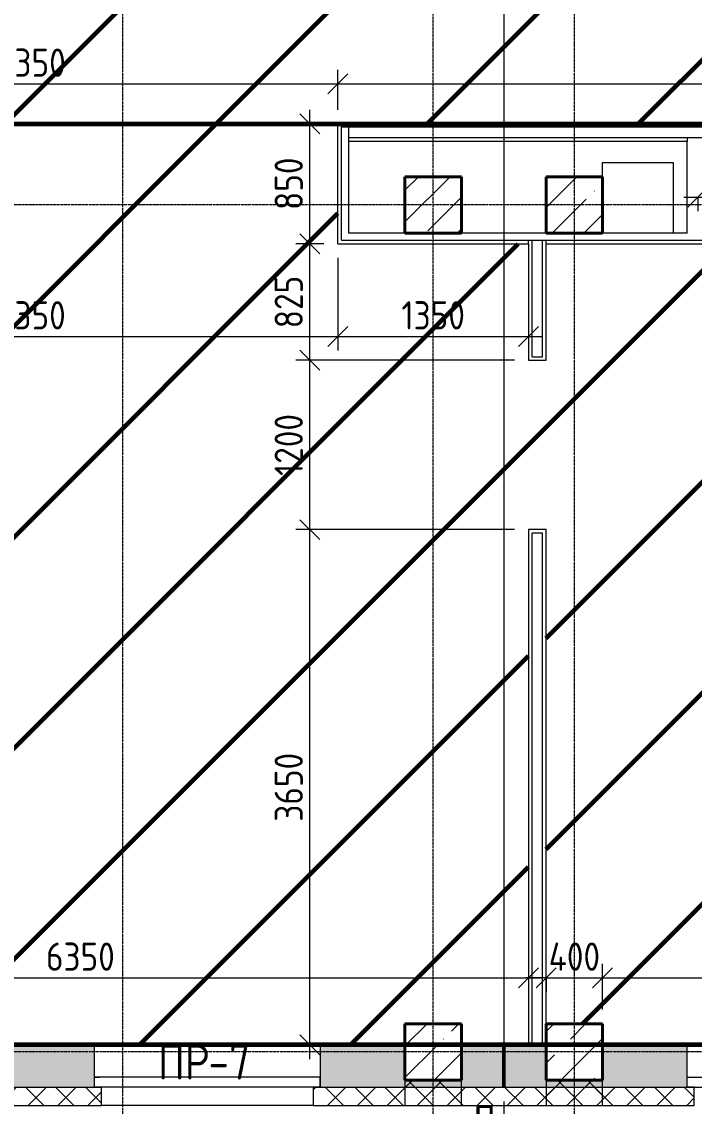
# Model space of a CAD drawing. Header units: millimetres. Extents: x -56773 to 323062, y -262288 to 76460.
# Drawn here: x 11894 to 16659, y -206008 to -198325 of the extents above; entities that cross this region are included whole.
import ezdxf

# ---------------------------------------------------------------- set-up
doc = ezdxf.new("R2010")
doc.units = ezdxf.units.MM
doc.linetypes.add('ADSK_Линия сетки', pattern=[25, 20, -2.5, 0, -2.5])
doc.linetypes.add('ADSK_Штриховая_ш3 п1_5', pattern=[4.5, 3, -1.5])
for name, color, linetype, lineweight in [('1.1)Стяжка керамзит  2 этаж', 5, 'Continuous', 60), ('3.1 Штукатурка внешн стен', 5, 'Continuous', 60), ('_ Окна', 7, 'Continuous', 18), ('Аннотация', 7, 'Continuous', 20), ('Марки', 7, 'Continuous', 20), ('Несущие колонны', 7, 'Continuous', 18), ('Окна', 7, 'Continuous', 9), ('Оси', 7, 'Continuous', 9), ('Перекрытие', 7, 'Continuous', 18), ('Размеры', 7, 'Continuous', 9), ('Стены внутренние', 7, 'Continuous', 18), ('Стены наружные', 7, 'Continuous', 18), ('Стены штриховка', 7, 'Continuous', 9)]:
    doc.layers.add(name, color=color, linetype=linetype, lineweight=lineweight)
doc.layers.add('Линии', color=7, linetype='Continuous', lineweight=9, true_color=0x00a600)
doc.styles.add('GOST Common_2', font='', dxfattribs={"width": 0.9, "height": 250})
doc.styles.add('GOST Common_3', font='', dxfattribs={"width": 0.9, "height": 200})
doc.styles.get('GOST Common_2').set_extended_font_data('GOST Common')
doc.styles.get('GOST Common_3').set_extended_font_data('GOST Common')
doc.dimstyles.new('ADSK_Основной_2_0', dxfattribs={"dimscale": 304.8, "dimtxt": 201.142999, "dimasz": 0.463911, "dimexe": 0.328084, "dimexo": 0.328084, "dimgap": 0.164042, "dimtad": 1, "dimdec": 3, "dimrnd": 0.001, "dimdsep": 46, "dimtxsty": 'GOST Common_3', "dimblk1": 'OBLIQUE', "dimblk2": 'OBLIQUE', "dimsah": 1, "dimcen": 0.09, "dimdle": 0.328084, "dimazin": 2, "dimtfac": 1, "dimtdec": 4, "dimtix": 1, "dimtmove": 0, "dimatfit": 3, "dimfxl": 1, "dimtvp": 1, "dimtolj": 1, "dimtzin": 0, "dimlwd": 20, "dimlwe": 20, "dimarcsym": 2})
doc.dimstyles.new('ADSK_Основной_2_0_1', dxfattribs={"dimscale": 304.8, "dimtxt": 201.142999, "dimasz": 0.463911, "dimexe": 0.328084, "dimexo": 0.328084, "dimgap": 0.164042, "dimtad": 1, "dimdec": 3, "dimrnd": 0.001, "dimdsep": 46, "dimtxsty": 'GOST Common_3', "dimblk1": 'OBLIQUE', "dimblk2": 'OBLIQUE', "dimsah": 1, "dimcen": 0.09, "dimdle": 0.328084, "dimazin": 2, "dimtfac": 1, "dimtdec": 4, "dimtix": 1, "dimtmove": 1, "dimatfit": 3, "dimfxl": 1, "dimtvp": 1, "dimtolj": 1, "dimtzin": 0, "dimlwd": 20, "dimlwe": 20, "dimarcsym": 2})
doc.dimstyles.new('ADSK_Основной_2_0_2', dxfattribs={"dimscale": 304.8, "dimtxt": 201.142999, "dimasz": 0.463911, "dimexe": 0.328084, "dimexo": 0.328084, "dimgap": 0.164042, "dimtad": 1, "dimdec": 3, "dimrnd": 0.001, "dimdsep": 46, "dimtxsty": 'GOST Common_3', "dimblk1": 'OBLIQUE', "dimblk2": 'OBLIQUE', "dimsah": 1, "dimcen": 0.09, "dimdle": 0.328084, "dimazin": 2, "dimtfac": 1, "dimtdec": 4, "dimtix": 1, "dimtmove": 0, "dimatfit": 3, "dimfxl": 1, "dimtvp": 1, "dimtolj": 1, "dimtzin": 0, "dimlwd": 20, "dimlwe": 20, "dimarcsym": 2})
pattern_1 = [(45, (9.36, -198628.46), (-224.5064, 224.5064), []), (45, (233.87, -198628.46), (-224.5064, 224.5064), [396.875, -79.375, 3.353, -76.022])]
pattern_2 = [(45, (9.36, -198628.46), (-106.066, 106.066), []), (135, (9.36, -198628.46), (-106.066, -106.066), [])]

# ---------------------------------------------------------------- blocks, each defined once
blk = doc.blocks.new('ADSK_КолоннаЖБ_Прямоугольная - 400x400 мм-1807143-Кладочный план 4-го этажа')
at = {"layer": 'Несущие колонны', "lineweight": 40}
for p, q in [((-200, 200), (200, 200)), ((-200, -200), (-200, 200)), ((200, 200), (200, -200)), ((200, -200), (-200, -200))]:
    blk.add_line(p, q, dxfattribs=at)
blk = doc.blocks.new('ОКНО L03 _2СТ_RS - ОК-5_1600х2000h-3556607-Кладочный план 4-го этажа')
at = {"layer": '_ Окна'}
for p, q in [((-838.1, -79), (761.9, -79)), ((-838.1, -149), (-838.1, -79)), ((-838.1, -79), (-803.1, -79)), ((-838.1, -149), (761.9, -149)), ((-838.1, -149), (-833.1, -149)), ((-818.1, -79), (-38.1, -79)), ((-818.1, -149), (-38.1, -149)), ((-38.1, -79), (741.9, -79)), ((-38.1, -149), (741.9, -149)), ((761.9, -79), (726.9, -79)), ((761.9, -149), (756.9, -149)), ((761.9, -149), (761.9, -79))]:
    blk.add_line(p, q, dxfattribs=at)
at = {"layer": 'Окна'}
blk.add_line((-888.1, 150), (811.9, 150), dxfattribs=at)
blk = doc.blocks.new('ОКНО L03 _2СТ_RS - ОК-5_1600х2000h-3556615-Кладочный план 4-го этажа')
at = {"layer": '_ Окна'}
for p, q in [((-838.1, 149), (761.9, 149)), ((-838.1, 149), (-838.1, 79)), ((-838.1, 149), (-833.1, 149)), ((-838.1, 79), (761.9, 79)), ((-838.1, 79), (-803.1, 79)), ((-818.1, 149), (-38.1, 149)), ((-818.1, 79), (-38.1, 79)), ((-38.1, 149), (741.9, 149)), ((-38.1, 79), (741.9, 79)), ((761.9, 79), (726.9, 79)), ((761.9, 149), (756.9, 149)), ((761.9, 149), (761.9, 79))]:
    blk.add_line(p, q, dxfattribs=at)
at = {"layer": 'Окна'}
blk.add_line((-888.1, -150), (811.9, -150), dxfattribs=at)
blk = doc.blocks.new('_Oblique')
at = {"color": 0, "linetype": 'ByBlock', "lineweight": -2}
blk.add_line((-0.5, -0.5), (0.5, 0.5), dxfattribs=at)
blk = doc.blocks.new('*D5773')
at = {"layer": 'Defpoints', "color": 0, "transparency": 16777216}
for p in [(15309.4, -205873.5), (15009.4, -206233.6), (15309.4, -207108.7)]:
    blk.add_point(p, dxfattribs=at)
at = {"layer": 'Размеры', "color": 0, "lineweight": 20, "transparency": 16777216}
for p, q in [((15309.4, -205973.5), (15309.4, -207208.7)), ((15009.4, -206333.6), (15009.4, -207208.7)), ((14909.4, -207108.7), (15309.4, -207108.7)), ((15309.4, -207108.7), (16013.6, -207108.7))]:
    blk.add_line(p, q, dxfattribs=at)
at = {"layer": 'Размеры', "color": 0, "lineweight": 20, "transparency": 16777216, "xscale": 141.4, "yscale": 141.4, "zscale": 141.4, "rotation": 180}
blk.add_blockref('_Oblique', (15009.4, -207108.7), dxfattribs=at)
at = {"layer": 'Размеры', "color": 0, "lineweight": 20, "transparency": 16777216, "xscale": 141.4, "yscale": 141.4, "zscale": 141.4}
blk.add_blockref('_Oblique', (15309.4, -207108.7), dxfattribs=at)
at = {"layer": 'Размеры', "color": 0, "lineweight": 9, "transparency": 16777216, "insert": (15505.1, -206792.1), "char_height": 200, "width": 454.106, "attachment_point": 1, "line_spacing_factor": 1.022761, "style": 'GOST Common_3'}
blk.add_mtext('\\A1;300', dxfattribs=at)
blk = doc.blocks.new('*D5774')
at = {"layer": 'Defpoints', "color": 0, "transparency": 16777216}
for p in [(15309.4, -205873.5), (15609.4, -206207.5), (15609.4, -206778.4)]:
    blk.add_point(p, dxfattribs=at)
at = {"layer": 'Размеры', "color": 0, "lineweight": 20, "transparency": 16777216}
for p, q in [((15309.4, -205973.5), (15309.4, -206878.4)), ((15609.4, -206307.5), (15609.4, -206878.4)), ((15309.4, -206778.4), (15168, -206778.4)), ((15309.4, -206778.4), (15609.4, -206778.4)), ((15609.4, -206778.4), (15750.8, -206778.4))]:
    blk.add_line(p, q, dxfattribs=at)
at = {"layer": 'Размеры', "color": 0, "lineweight": 20, "transparency": 16777216, "xscale": 141.4, "yscale": 141.4, "zscale": 141.4}
blk.add_blockref('_Oblique', (15309.4, -206778.4), dxfattribs=at)
at = {"layer": 'Размеры', "color": 0, "lineweight": 20, "transparency": 16777216, "xscale": 141.4, "yscale": 141.4, "zscale": 141.4, "rotation": 180}
blk.add_blockref('_Oblique', (15609.4, -206778.4), dxfattribs=at)
at = {"layer": 'Размеры', "color": 0, "lineweight": 9, "transparency": 16777216, "insert": (15459.4, -206628.4), "char_height": 200, "width": 454.106, "attachment_point": 5, "style": 'GOST Common_3'}
blk.add_mtext('\\A1;300', dxfattribs=at)
blk = doc.blocks.new('*D6115')
at = {"layer": 'Defpoints', "color": 0, "transparency": 16777216}
for p in [(14134.4, -198765.3), (9784.4, -199048.5), (14134.4, -199048.5)]:
    blk.add_point(p, dxfattribs=at)
at = {"layer": 'Размеры', "color": 0, "lineweight": 20, "transparency": 16777216}
for p, q in [((9784.4, -198948.5), (9784.4, -198665.3)), ((14134.4, -198948.5), (14134.4, -198665.3)), ((9684.4, -198765.3), (14234.4, -198765.3))]:
    blk.add_line(p, q, dxfattribs=at)
at = {"layer": 'Размеры', "color": 0, "lineweight": 20, "transparency": 16777216, "xscale": 141.4, "yscale": 141.4, "zscale": 141.4, "rotation": 180}
blk.add_blockref('_Oblique', (9784.4, -198765.3), dxfattribs=at)
at = {"layer": 'Размеры', "color": 0, "lineweight": 20, "transparency": 16777216, "xscale": 141.4, "yscale": 141.4, "zscale": 141.4}
blk.add_blockref('_Oblique', (14134.4, -198765.3), dxfattribs=at)
at = {"layer": 'Размеры', "color": 0, "lineweight": 9, "transparency": 16777216, "insert": (11959.4, -198615.3), "char_height": 200, "width": 625.93, "attachment_point": 5, "style": 'GOST Common_3'}
blk.add_mtext('\\A1;4350', dxfattribs=at)
blk = doc.blocks.new('*D6116')
at = {"layer": 'Defpoints', "color": 0, "transparency": 16777216}
for p in [(22134.4, -198765.3), (14134.4, -199048.5), (22134.4, -199048.5)]:
    blk.add_point(p, dxfattribs=at)
at = {"layer": 'Размеры', "color": 0, "lineweight": 20, "transparency": 16777216}
for p, q in [((14134.4, -198948.5), (14134.4, -198665.3)), ((22134.4, -198948.5), (22134.4, -198665.3)), ((14034.4, -198765.3), (22234.4, -198765.3))]:
    blk.add_line(p, q, dxfattribs=at)
at = {"layer": 'Размеры', "color": 0, "lineweight": 20, "transparency": 16777216, "xscale": 141.4, "yscale": 141.4, "zscale": 141.4, "rotation": 180}
blk.add_blockref('_Oblique', (14134.4, -198765.3), dxfattribs=at)
at = {"layer": 'Размеры', "color": 0, "lineweight": 20, "transparency": 16777216, "xscale": 141.4, "yscale": 141.4, "zscale": 141.4}
blk.add_blockref('_Oblique', (22134.4, -198765.3), dxfattribs=at)
at = {"layer": 'Размеры', "color": 0, "lineweight": 9, "transparency": 16777216, "insert": (18134.4, -198615.3), "char_height": 200, "width": 605.475, "attachment_point": 5, "style": 'GOST Common_3'}
blk.add_mtext('\\A1;8000', dxfattribs=at)
blk = doc.blocks.new('*D6139')
at = {"layer": 'Defpoints', "color": 0, "transparency": 16777216}
for p in [(15609.4, -204998.4), (16009.4, -205098.4), (16009.4, -205423.5)]:
    blk.add_point(p, dxfattribs=at)
at = {"layer": 'Размеры', "color": 0, "lineweight": 20, "transparency": 16777216}
for p, q in [((16009.4, -205323.5), (16009.4, -204998.4)), ((15609.4, -205098.4), (15468, -205098.4)), ((15609.4, -205098.4), (15609.4, -205198.4)), ((15609.4, -205098.4), (16009.4, -205098.4)), ((16009.4, -205098.4), (16150.8, -205098.4))]:
    blk.add_line(p, q, dxfattribs=at)
at = {"layer": 'Размеры', "color": 0, "lineweight": 20, "transparency": 16777216, "xscale": 141.4, "yscale": 141.4, "zscale": 141.4}
blk.add_blockref('_Oblique', (15609.4, -205098.4), dxfattribs=at)
at = {"layer": 'Размеры', "color": 0, "lineweight": 20, "transparency": 16777216, "xscale": 141.4, "yscale": 141.4, "zscale": 141.4, "rotation": 180}
blk.add_blockref('_Oblique', (16009.4, -205098.4), dxfattribs=at)
at = {"layer": 'Размеры', "color": 0, "lineweight": 9, "transparency": 16777216, "insert": (15809.4, -204948.4), "char_height": 200, "width": 474.561, "attachment_point": 5, "style": 'GOST Common_3'}
blk.add_mtext('\\A1;400', dxfattribs=at)
blk = doc.blocks.new('*D6140')
at = {"layer": 'Defpoints', "color": 0, "transparency": 16777216}
for p in [(18639.4, -204998.4), (18639.4, -205098.4), (16009.4, -205423.5)]:
    blk.add_point(p, dxfattribs=at)
at = {"layer": 'Размеры', "color": 0, "lineweight": 20, "transparency": 16777216}
for p, q in [((16009.4, -205323.5), (16009.4, -204998.4)), ((15909.4, -205098.4), (18739.4, -205098.4)), ((18639.4, -205098.4), (18639.4, -205198.4))]:
    blk.add_line(p, q, dxfattribs=at)
at = {"layer": 'Размеры', "color": 0, "lineweight": 20, "transparency": 16777216, "xscale": 141.4, "yscale": 141.4, "zscale": 141.4, "rotation": 180}
blk.add_blockref('_Oblique', (16009.4, -205098.4), dxfattribs=at)
at = {"layer": 'Размеры', "color": 0, "lineweight": 20, "transparency": 16777216, "xscale": 141.4, "yscale": 141.4, "zscale": 141.4}
blk.add_blockref('_Oblique', (18639.4, -205098.4), dxfattribs=at)
at = {"layer": 'Размеры', "color": 0, "lineweight": 9, "transparency": 16777216, "insert": (17324.4, -204948.4), "char_height": 200, "width": 605.475, "attachment_point": 5, "style": 'GOST Common_3'}
blk.add_mtext('\\A1;2630', dxfattribs=at)
blk = doc.blocks.new('*D6143')
at = {"layer": 'Defpoints', "color": 0, "transparency": 16777216}
for p in [(13935.8, -201923.5), (15484.4, -201923.5), (13835.8, -205573.5)]:
    blk.add_point(p, dxfattribs=at)
at = {"layer": 'Размеры', "color": 0, "lineweight": 20, "transparency": 16777216}
for p, q in [((13935.8, -205673.5), (13935.8, -201823.5)), ((15384.4, -201923.5), (13835.8, -201923.5)), ((13935.8, -205573.5), (14035.8, -205573.5))]:
    blk.add_line(p, q, dxfattribs=at)
at = {"layer": 'Размеры', "color": 0, "lineweight": 20, "transparency": 16777216, "xscale": 141.4, "yscale": 141.4, "zscale": 141.4}
for p, rotation in [((13935.8, -201923.5), 90), ((13935.8, -205573.5), 270)]:
    blk.add_blockref('_Oblique', p, dxfattribs=dict(at, rotation=rotation))
at = {"layer": 'Размеры', "color": 0, "lineweight": 9, "transparency": 16777216, "insert": (13785.8, -203748.5), "char_height": 200, "width": 605.475, "attachment_point": 5, "rotation": 90, "style": 'GOST Common_3'}
blk.add_mtext('\\A1;3650', dxfattribs=at)
blk = doc.blocks.new('*D6144')
at = {"layer": 'Defpoints', "color": 0, "transparency": 16777216}
for p in [(13935.8, -200723.5), (15484.4, -200723.5), (15484.4, -201923.5)]:
    blk.add_point(p, dxfattribs=at)
at = {"layer": 'Размеры', "color": 0, "lineweight": 20, "transparency": 16777216}
for p, q in [((13935.8, -202023.5), (13935.8, -200623.5)), ((15384.4, -200723.5), (13835.8, -200723.5)), ((15384.4, -201923.5), (13835.8, -201923.5))]:
    blk.add_line(p, q, dxfattribs=at)
at = {"layer": 'Размеры', "color": 0, "lineweight": 20, "transparency": 16777216, "xscale": 141.4, "yscale": 141.4, "zscale": 141.4}
for p, rotation in [((13935.8, -200723.5), 90), ((13935.8, -201923.5), 270)]:
    blk.add_blockref('_Oblique', p, dxfattribs=dict(at, rotation=rotation))
at = {"layer": 'Размеры', "color": 0, "lineweight": 9, "transparency": 16777216, "insert": (13785.8, -201323.5), "char_height": 200, "width": 560.473, "attachment_point": 5, "rotation": 90, "style": 'GOST Common_3'}
blk.add_mtext('\\A1;1200', dxfattribs=at)
blk = doc.blocks.new('*D6145')
at = {"layer": 'Defpoints', "color": 0, "transparency": 16777216}
for p in [(13935.8, -199898.5), (14134.4, -199898.5), (15484.4, -200723.5)]:
    blk.add_point(p, dxfattribs=at)
at = {"layer": 'Размеры', "color": 0, "lineweight": 20, "transparency": 16777216}
for p, q in [((13935.8, -200823.5), (13935.8, -199798.5)), ((14034.4, -199898.5), (13835.8, -199898.5)), ((15384.4, -200723.5), (13835.8, -200723.5))]:
    blk.add_line(p, q, dxfattribs=at)
at = {"layer": 'Размеры', "color": 0, "lineweight": 20, "transparency": 16777216, "xscale": 141.4, "yscale": 141.4, "zscale": 141.4}
for p, rotation in [((13935.8, -199898.5), 90), ((13935.8, -200723.5), 270)]:
    blk.add_blockref('_Oblique', p, dxfattribs=dict(at, rotation=rotation))
at = {"layer": 'Размеры', "color": 0, "lineweight": 9, "transparency": 16777216, "insert": (13785.8, -200311), "char_height": 200, "width": 454.106, "attachment_point": 5, "rotation": 90, "style": 'GOST Common_3'}
blk.add_mtext('\\A1;825', dxfattribs=at)
blk = doc.blocks.new('*D6146')
at = {"layer": 'Defpoints', "color": 0, "transparency": 16777216}
for p in [(13935.8, -199048.5), (14134.4, -199048.5), (14134.4, -199898.5)]:
    blk.add_point(p, dxfattribs=at)
at = {"layer": 'Размеры', "color": 0, "lineweight": 20, "transparency": 16777216}
for p, q in [((13935.8, -199998.5), (13935.8, -198948.5)), ((14034.4, -199048.5), (13835.8, -199048.5)), ((14034.4, -199898.5), (13835.8, -199898.5))]:
    blk.add_line(p, q, dxfattribs=at)
at = {"layer": 'Размеры', "color": 0, "lineweight": 20, "transparency": 16777216, "xscale": 141.4, "yscale": 141.4, "zscale": 141.4}
for p, rotation in [((13935.8, -199048.5), 90), ((13935.8, -199898.5), 270)]:
    blk.add_blockref('_Oblique', p, dxfattribs=dict(at, rotation=rotation))
at = {"layer": 'Размеры', "color": 0, "lineweight": 9, "transparency": 16777216, "insert": (13785.8, -199473.5), "char_height": 200, "width": 454.106, "attachment_point": 5, "rotation": 90, "style": 'GOST Common_3'}
blk.add_mtext('\\A1;850', dxfattribs=at)
blk = doc.blocks.new('*D6148')
at = {"layer": 'Defpoints', "color": 0, "transparency": 16777216}
for p in [(16684.4, -199468.4), (18059.4, -199468.4), (18059.4, -199568.4)]:
    blk.add_point(p, dxfattribs=at)
at = {"layer": 'Размеры', "color": 0, "lineweight": 20, "transparency": 16777216}
for p, q in [((16584.4, -199568.4), (18159.4, -199568.4)), ((16684.4, -199568.4), (16684.4, -199668.4)), ((18059.4, -199568.4), (18059.4, -199668.4))]:
    blk.add_line(p, q, dxfattribs=at)
at = {"layer": 'Размеры', "color": 0, "lineweight": 20, "transparency": 16777216, "xscale": 141.4, "yscale": 141.4, "zscale": 141.4, "rotation": 180}
blk.add_blockref('_Oblique', (16684.4, -199568.4), dxfattribs=at)
at = {"layer": 'Размеры', "color": 0, "lineweight": 20, "transparency": 16777216, "xscale": 141.4, "yscale": 141.4, "zscale": 141.4}
blk.add_blockref('_Oblique', (18059.4, -199568.4), dxfattribs=at)
at = {"layer": 'Размеры', "color": 0, "lineweight": 9, "transparency": 16777216, "insert": (17371.9, -199418.4), "char_height": 200, "width": 560.473, "attachment_point": 5, "style": 'GOST Common_3'}
blk.add_mtext('\\A1;1375', dxfattribs=at)
blk = doc.blocks.new('*D6151')
at = {"layer": 'Defpoints', "color": 0, "transparency": 16777216}
for p in [(9784.4, -199898.5), (14134.4, -199898.5), (14134.4, -200555.2)]:
    blk.add_point(p, dxfattribs=at)
at = {"layer": 'Размеры', "color": 0, "lineweight": 20, "transparency": 16777216}
for p, q in [((9784.4, -199998.5), (9784.4, -200655.2)), ((14134.4, -199998.5), (14134.4, -200655.2)), ((9684.4, -200555.2), (14234.4, -200555.2))]:
    blk.add_line(p, q, dxfattribs=at)
at = {"layer": 'Размеры', "color": 0, "lineweight": 20, "transparency": 16777216, "xscale": 141.4, "yscale": 141.4, "zscale": 141.4, "rotation": 180}
blk.add_blockref('_Oblique', (9784.4, -200555.2), dxfattribs=at)
at = {"layer": 'Размеры', "color": 0, "lineweight": 20, "transparency": 16777216, "xscale": 141.4, "yscale": 141.4, "zscale": 141.4}
blk.add_blockref('_Oblique', (14134.4, -200555.2), dxfattribs=at)
at = {"layer": 'Размеры', "color": 0, "lineweight": 9, "transparency": 16777216, "insert": (11959.4, -200405.2), "char_height": 200, "width": 625.93, "attachment_point": 5, "style": 'GOST Common_3'}
blk.add_mtext('\\A1;4350', dxfattribs=at)
blk = doc.blocks.new('*D6152')
at = {"layer": 'Defpoints', "color": 0, "transparency": 16777216}
for p in [(14134.4, -199898.5), (15484.4, -200455.2), (15484.4, -200555.2)]:
    blk.add_point(p, dxfattribs=at)
at = {"layer": 'Размеры', "color": 0, "lineweight": 20, "transparency": 16777216}
for p, q in [((14134.4, -199998.5), (14134.4, -200655.2)), ((14034.4, -200555.2), (15584.4, -200555.2)), ((15484.4, -200555.2), (15484.4, -200655.2))]:
    blk.add_line(p, q, dxfattribs=at)
at = {"layer": 'Размеры', "color": 0, "lineweight": 20, "transparency": 16777216, "xscale": 141.4, "yscale": 141.4, "zscale": 141.4, "rotation": 180}
blk.add_blockref('_Oblique', (14134.4, -200555.2), dxfattribs=at)
at = {"layer": 'Размеры', "color": 0, "lineweight": 20, "transparency": 16777216, "xscale": 141.4, "yscale": 141.4, "zscale": 141.4}
blk.add_blockref('_Oblique', (15484.4, -200555.2), dxfattribs=at)
at = {"layer": 'Размеры', "color": 0, "lineweight": 9, "transparency": 16777216, "insert": (14809.4, -200405.2), "char_height": 200, "width": 560.473, "attachment_point": 5, "style": 'GOST Common_3'}
blk.add_mtext('\\A1;1350', dxfattribs=at)
blk = doc.blocks.new('*D6157')
at = {"layer": 'Defpoints', "color": 0, "transparency": 16777216}
for p in [(9134.4, -204998.4), (15484.4, -204998.4), (15484.4, -205098.4)]:
    blk.add_point(p, dxfattribs=at)
at = {"layer": 'Размеры', "color": 0, "lineweight": 20, "transparency": 16777216}
for p, q in [((9034.4, -205098.4), (15584.4, -205098.4)), ((9134.4, -205098.4), (9134.4, -205198.4)), ((15484.4, -205098.4), (15484.4, -205198.4))]:
    blk.add_line(p, q, dxfattribs=at)
at = {"layer": 'Размеры', "color": 0, "lineweight": 20, "transparency": 16777216, "xscale": 141.4, "yscale": 141.4, "zscale": 141.4, "rotation": 180}
blk.add_blockref('_Oblique', (9134.4, -205098.4), dxfattribs=at)
at = {"layer": 'Размеры', "color": 0, "lineweight": 20, "transparency": 16777216, "xscale": 141.4, "yscale": 141.4, "zscale": 141.4}
blk.add_blockref('_Oblique', (15484.4, -205098.4), dxfattribs=at)
at = {"layer": 'Размеры', "color": 0, "lineweight": 9, "transparency": 16777216, "insert": (12309.4, -204948.4), "char_height": 200, "width": 605.475, "attachment_point": 5, "style": 'GOST Common_3'}
blk.add_mtext('\\A1;6350', dxfattribs=at)

msp = doc.modelspace()

# ---------------------------------------------------------------- hatches: boundary and pattern name
at = {"layer": '1.1)Стяжка керамзит  2 этаж', "transparency": 33554687}
h = msp.add_hatch(dxfattribs=at)
h.set_pattern_fill('ANSI31', color=5, scale=333)
h.paths.add_polyline_path([(61559.3615, -195798.4914), (-9515.6385, -195798.4914), (-9515.6385, -199048.4914), (61559.3615, -199048.4914)])
h.paths.add_polyline_path([(26559.3615, -198473.4914), (26634.3615, -198473.4914), (26634.3615, -199023.4914), (26559.3615, -199023.4914)], flags=16)
h.paths.add_polyline_path([(26559.3615, -196373.4914), (26559.3615, -195823.4914), (26634.3615, -195823.4914), (26634.3615, -196373.4914)], flags=16)
h.paths.add_polyline_path([(41109.3615, -196023.4914), (41109.3615, -195898.4914), (42009.3615, -195898.4914), (42009.3615, -196023.4914)], flags=16)
h.paths.add_polyline_path([(45809.3615, -196023.4914), (45809.3615, -195898.4914), (46809.3615, -195898.4914), (46809.3615, -196023.4914)], flags=16)
h.paths.add_polyline_path([(48659.3615, -195923.4914), (48659.3615, -195898.4914), (49409.3615, -195898.4914), (49409.3615, -195923.4914)], flags=16)
h.paths.add_polyline_path([(41734.3615, -193523.4914), (39734.3615, -193523.4914), (39734.3615, -195023.4914), (40009.3615, -195023.4914), (40034.3615, -195023.4914), (40034.3615, -195798.4914), (41734.3615, -195798.4914)], flags=0)
h = msp.add_hatch(dxfattribs=at)
h.set_pattern_fill('ANSI31', color=5, scale=333)
h.paths.add_polyline_path([(15309.3615, -199898.4914), (14134.3615, -199898.4914), (14134.3615, -199048.4914), (9784.3615, -199048.4914), (9784.3615, -199898.4914), (9134.3615, -199898.4914), (9134.3615, -200723.4914), (9009.3615, -200723.4914), (9009.3615, -199898.4914), (5809.3615, -199898.4914), (5809.3615, -205573.4914), (6409.3615, -205573.4914), (8059.3615, -205573.4914), (8609.3615, -205573.4914), (8609.3615, -205423.4914), (9009.3615, -205423.4914), (9009.3615, -201923.4914), (9134.3615, -201923.4914), (9134.3615, -205573.4914), (9609.3615, -205573.4914), (11259.3615, -205573.4914), (12409.3615, -205573.4914), (14059.3615, -205573.4914), (14609.3615, -205573.4914), (14609.3615, -205423.4914), (15009.3615, -205423.4914), (15009.3615, -205573.4914), (15309.3615, -205573.4914)])
h = msp.add_hatch(dxfattribs=at)
h.set_pattern_fill('ANSI31', color=5, scale=333)
h.paths.add_polyline_path([(18639.3615, -199898.4914), (15609.3615, -199898.4914), (15609.3615, -200723.4914), (15484.3615, -200723.4914), (15484.3615, -199898.4914), (15309.3615, -199898.4914), (15309.3615, -205573.4914), (15484.3615, -205573.4914), (15484.3615, -201923.4914), (15609.3615, -201923.4914), (15609.3615, -205423.4914), (16009.3615, -205423.4914), (16009.3615, -205573.4914), (16609.3615, -205573.4914), (18259.3615, -205573.4914), (18639.3615, -205573.4914)])
at = {"layer": 'Несущие колонны', "lineweight": 9}
h = msp.add_hatch(dxfattribs=at)
h.set_pattern_fill('FP_1', color=256, style=0, pattern_type=2)
h.set_pattern_definition(pattern_1)
h.paths.add_polyline_path([(14845.7847, -199823.4914), (15009.3615, -199823.4914), (15009.3615, -199423.4914), (14609.3615, -199423.4914), (14609.3615, -199823.4914)])
h = msp.add_hatch(dxfattribs=at)
h.set_pattern_fill('FP_1', color=256, style=0, pattern_type=2)
h.set_pattern_definition(pattern_1)
h.paths.add_polyline_path([(15609.3615, -199823.4914), (16009.3615, -199823.4914), (16009.3615, -199423.4914), (15609.3615, -199423.4914)])
h = msp.add_hatch(dxfattribs=at)
h.set_pattern_fill('FP_1', color=256, style=0, pattern_type=2)
h.set_pattern_definition(pattern_1)
h.paths.add_polyline_path([(15009.3615, -205823.4914), (15009.3615, -205423.4914), (14609.3615, -205423.4914), (14609.3615, -205823.4914)])
h = msp.add_hatch(dxfattribs=at)
h.set_pattern_fill('FP_1', color=256, style=0, pattern_type=2)
h.set_pattern_definition(pattern_1)
h.paths.add_polyline_path([(15609.3615, -205823.4914), (16009.3615, -205823.4914), (16009.3615, -205423.4914), (15609.3615, -205423.4914), (15609.3615, -205573.4914)])
at = {"layer": 'Стены внутренние', "lineweight": 9}
h = msp.add_hatch(dxfattribs=at)
h.set_pattern_fill('FP_2', color=256, style=0, pattern_type=2)
h.set_pattern_definition([(45, (9.36, -198628.46), (84.18955, 308.69595), [396.875, -79.375, 3.353, -76.022])])
h.paths.add_polyline_path([(59259.3615, -205873.4914), (59259.3615, -205872.4914), (59209.3615, -205872.4914), (59209.3615, -205573.4914), (58009.3615, -205573.4914), (58009.3615, -205872.4914), (57959.3615, -205873.4914)])
h.paths.add_polyline_path([(60759.3615, -205873.4914), (61559.3615, -205873.4914), (61559.3615, -205573.4914), (60809.3615, -205573.4914), (60809.3615, -205872.4914), (60759.3615, -205872.4914)])
h.paths.add_polyline_path([(56459.3615, -205873.4914), (56459.3615, -205872.4914), (56409.3615, -205872.4914), (56409.3615, -205573.4914), (54809.3615, -205573.4914), (54809.3615, -205872.4914), (56097.859, -205873.4914)])
h.paths.add_polyline_path([(53259.3615, -205873.4914), (53259.3615, -205872.4914), (53209.3615, -205872.4914), (53209.3615, -205573.4914), (52009.3615, -205573.4914), (52009.3615, -205872.4914), (52797.6931, -205873.4914)])
h.paths.add_polyline_path([(48459.3615, -205873.4914), (50409.3615, -205872.4914), (50409.3615, -205573.4914), (48509.3615, -205573.4914), (48509.3615, -205872.4914), (48459.3615, -205872.4914)])
h.paths.add_polyline_path([(39597.0293, -205873.4914), (40609.3615, -205872.4914), (40609.3615, -205573.4914), (39009.3615, -205573.4914), (39009.3615, -205872.4914), (38959.3615, -205873.4914)])
h.paths.add_polyline_path([(37459.3615, -205873.4914), (37459.3615, -205872.4914), (37409.3615, -205872.4914), (37409.3615, -205573.4914), (36209.3615, -205573.4914), (36209.3615, -205872.4914), (36296.8633, -205873.4914)])
h.paths.add_polyline_path([(46959.3615, -205873.4914), (46959.3615, -205872.4914), (46909.3615, -205872.4914), (46909.3615, -205573.4914), (45009.3615, -205573.4914), (45009.3615, -205872.4914), (46197.3612, -205873.4914)])
h.paths.add_polyline_path([(42897.1952, -205873.4914), (43409.3615, -205872.4914), (43409.3615, -205573.4914), (42209.3615, -205573.4914), (42209.3615, -205872.4914), (42159.3615, -205873.4914)])
h.paths.add_polyline_path([(34659.3615, -205873.4914), (34659.3615, -205872.4914), (34609.3615, -205872.4914), (34609.3615, -205573.4914), (34009.3615, -205573.4914), (34009.3615, -205823.4914), (33609.3615, -205823.4914), (33609.3615, -205573.4914), (33009.3615, -205573.4914), (33009.3615, -205872.4914), (32996.6974, -205873.4914)])
h.paths.add_polyline_path([(22659.3615, -205873.4914), (22659.3615, -205872.4914), (22609.3615, -205872.4914), (22609.3615, -205573.4914), (22009.3615, -205573.4914), (22009.3615, -205823.4914), (21609.3615, -205823.4914), (21609.3615, -205573.4914), (21009.3615, -205573.4914), (21009.3615, -205872.4914), (20959.3615, -205873.4914)])
h.paths.add_polyline_path([(28659.3615, -205873.4914), (28659.3615, -205872.4914), (28609.3615, -205872.4914), (28609.3615, -205573.4914), (27009.3615, -205573.4914), (27009.3615, -205872.4914), (26959.3615, -205873.4914)])
h.paths.add_polyline_path([(25459.3615, -205873.4914), (25459.3615, -205872.4914), (25409.3615, -205872.4914), (25409.3615, -205573.4914), (24209.3615, -205573.4914), (24209.3615, -205872.4914), (24159.3615, -205873.4914)])
h.paths.add_polyline_path([(19459.3615, -205873.4914), (19459.3615, -205872.4914), (19409.3615, -205872.4914), (19409.3615, -205573.4914), (18209.3615, -205573.4914), (18209.3615, -205872.4914), (18159.3615, -205873.4914)])
h.paths.add_polyline_path([(31459.3615, -205873.4914), (31459.3615, -205872.4914), (31409.3615, -205872.4914), (31409.3615, -205573.4914), (30209.3615, -205573.4914), (30209.3615, -205872.4914), (30159.3615, -205873.4914)])
h.paths.add_polyline_path([(16659.3615, -205873.4914), (16659.3615, -205872.4914), (16609.3615, -205872.4914), (16609.3615, -205573.4914), (16009.3615, -205573.4914), (16009.3615, -205823.4914), (15609.3615, -205823.4914), (15609.3615, -205573.4914), (15009.3615, -205573.4914), (15009.3615, -205823.4914), (14609.3615, -205823.4914), (14609.3615, -205573.4914), (14009.3615, -205573.4914), (14009.3615, -205872.4914), (16495.8676, -205873.4914)])
h.paths.add_polyline_path([(9659.3615, -205873.4914), (9659.3615, -205872.4914), (9609.3615, -205872.4914), (9609.3615, -205573.4914), (9009.3615, -205573.4914), (9009.3615, -205823.4914), (8609.3615, -205823.4914), (8609.3615, -205573.4914), (8009.3615, -205573.4914), (8009.3615, -205872.4914), (7959.3615, -205873.4914)])
h.paths.add_polyline_path([(11159.3615, -205873.4914), (12409.3615, -205872.4914), (12409.3615, -205573.4914), (11209.3615, -205573.4914), (11209.3615, -205872.4914), (11159.3615, -205872.4914)])
h.paths.add_polyline_path([(3659.3615, -205873.4914), (3659.3615, -205872.4914), (3609.3615, -205872.4914), (3609.3615, -205573.4914), (3009.3615, -205573.4914), (3009.3615, -205823.4914), (2609.3615, -205823.4914), (2609.3615, -205573.4914), (2009.3615, -205573.4914), (2009.3615, -205872.4914), (3295.2038, -205873.4914)])
h.paths.add_polyline_path([(-840.6385, -205873.4914), (409.3615, -205872.4914), (409.3615, -205573.4914), (-790.6385, -205573.4914), (-790.6385, -205872.4914), (-840.6385, -205872.4914)])
h.paths.add_polyline_path([(-2340.6385, -205873.4914), (-2340.6385, -205872.4914), (-2390.6385, -205872.4914), (-2390.6385, -205573.4914), (-2990.6385, -205573.4914), (-2990.6385, -205873.4914)])
h.paths.add_polyline_path([(5159.3615, -205873.4914), (6409.3615, -205872.4914), (6409.3615, -205573.4914), (5209.3615, -205573.4914), (5209.3615, -205872.4914), (5159.3615, -205872.4914)])
at = {"layer": 'Стены наружные', "lineweight": 9}
h = msp.add_hatch(dxfattribs=at)
h.set_pattern_fill('FP_4', color=256, style=0, pattern_type=2)
h.set_pattern_definition(pattern_2)
h.paths.add_polyline_path([(14609.3615, -206003.4914), (15009.3615, -206003.4914), (15009.3615, -205823.4914), (14609.3615, -205823.4914)])
h = msp.add_hatch(dxfattribs=at)
h.set_pattern_fill('FP_4', color=256, style=0, pattern_type=2)
h.set_pattern_definition(pattern_2)
h.paths.add_polyline_path([(15609.3615, -206003.4914), (16009.3615, -206003.4914), (16009.3615, -205823.4914), (15609.3615, -205823.4914)])
h = msp.add_hatch(dxfattribs=at)
h.set_pattern_fill('FP_4', color=256, style=0, pattern_type=2)
h.set_pattern_definition(pattern_2)
h.paths.add_polyline_path([(61989.3615, -206003.4914), (61989.3615, -205873.4914), (60759.3615, -205873.4914), (60759.3615, -206003.4914), (61873.1494, -206003.4914)])
h.paths.add_polyline_path([(57959.3615, -206003.4914), (59259.3615, -206003.4914), (59259.3615, -205873.4914), (57959.3615, -205873.4914)])
h.paths.add_polyline_path([(40659.3615, -206003.4914), (40659.3615, -205873.4914), (38959.3615, -205873.4914), (38959.3615, -206003.4914), (39597.0293, -206003.4914)])
h.paths.add_polyline_path([(51959.3615, -206003.4914), (53259.3615, -206003.4914), (53259.3615, -205873.4914), (51959.3615, -205873.4914)])
h.paths.add_polyline_path([(42159.3615, -206003.4914), (43459.3615, -206003.4914), (43459.3615, -205873.4914), (42159.3615, -205873.4914)])
h.paths.add_polyline_path([(44959.3615, -206003.4914), (46959.3615, -206003.4914), (46959.3615, -205873.4914), (44959.3615, -205873.4914)])
h.paths.add_polyline_path([(37459.3615, -206003.4914), (37459.3615, -205873.4914), (36159.3615, -205873.4914), (36159.3615, -206003.4914), (36296.8633, -206003.4914)])
h.paths.add_polyline_path([(56097.859, -206003.4914), (56459.3615, -206003.4914), (56459.3615, -205873.4914), (54759.3615, -205873.4914), (54759.3615, -206003.4914)])
h.paths.add_polyline_path([(48459.3615, -206003.4914), (50459.3615, -206003.4914), (50459.3615, -205873.4914), (48459.3615, -205873.4914)])
h.paths.add_polyline_path([(32996.6974, -206003.4914), (34659.3615, -206003.4914), (34659.3615, -205873.4914), (32959.3615, -205873.4914), (32959.3615, -206003.4914)])
h.paths.add_polyline_path([(16659.3615, -206003.4914), (16659.3615, -205873.4914), (13959.3615, -205873.4914), (13959.3615, -206003.4914), (16495.8676, -206003.4914)])
h.paths.add_polyline_path([(31459.3615, -206003.4914), (31459.3615, -205873.4914), (30159.3615, -205873.4914), (30159.3615, -206003.4914)])
h.paths.add_polyline_path([(18159.3615, -206003.4914), (19459.3615, -206003.4914), (19459.3615, -205873.4914), (18159.3615, -205873.4914)])
h.paths.add_polyline_path([(20959.3615, -206003.4914), (22659.3615, -206003.4914), (22659.3615, -205873.4914), (20959.3615, -205873.4914)])
h.paths.add_polyline_path([(26959.3615, -206003.4914), (28659.3615, -206003.4914), (28659.3615, -205873.4914), (26959.3615, -205873.4914)])
h.paths.add_polyline_path([(25459.3615, -206003.4914), (25459.3615, -205873.4914), (24159.3615, -205873.4914), (24159.3615, -206003.4914)])
h.paths.add_polyline_path([(459.3615, -206003.4914), (459.3615, -205873.4914), (-840.6385, -205873.4914), (-840.6385, -206003.4914), (-4.9621, -206003.4914)])
h.paths.add_polyline_path([(12459.3615, -206003.4914), (12459.3615, -205873.4914), (11159.3615, -205873.4914), (11159.3615, -206003.4914)])
h.paths.add_polyline_path([(9659.3615, -206003.4914), (9659.3615, -205873.4914), (7959.3615, -205873.4914), (7959.3615, -206003.4914)])
h.paths.add_polyline_path([(1959.3615, -206003.4914), (3659.3615, -206003.4914), (3659.3615, -205873.4914), (1959.3615, -205873.4914)])
h.paths.add_polyline_path([(-2990.6385, -206003.4914), (-2340.6385, -206003.4914), (-2340.6385, -205873.4914), (-2990.6385, -205873.4914)])
h.paths.add_polyline_path([(5159.3615, -206003.4914), (6459.3615, -206003.4914), (6459.3615, -205873.4914), (5159.3615, -205873.4914)])

# ---------------------------------------------------------------- linework, layer by layer
at = {"layer": '1.1)Стяжка керамзит  2 этаж'}
msp.add_lwpolyline([(61559.3615, -195798.4914), (-9515.6385, -195798.4914), (-9515.6385, -199048.4914), (61559.3615, -199048.4914)], close=True, dxfattribs=at)
at = {"layer": '3.1 Штукатурка внешн стен'}
msp.add_lwpolyline([(61409.3615, -205573.4914), (-19390.6385, -205573.4914)], dxfattribs=at)
at = {"layer": 'Линии', "color": 7, "linetype": 'ADSK_Штриховая_ш3 п1_5'}
msp.add_line((15309.3615, -189273.4914), (15309.3615, -205573.4914), dxfattribs=at)
at = {"layer": 'Линии', "color": 7, "lineweight": 50}
msp.add_line((15309.3615, -205573.4914), (15309.3615, -205873.4914), dxfattribs=at)
at = {"layer": 'Несущие колонны', "lineweight": 9}
for p, q in [((15009.3615, -199423.4914), (14609.3615, -199423.4914)), ((14609.3615, -199423.4914), (14609.3615, -199823.4914)), ((15009.3615, -199823.4914), (15009.3615, -199423.4914)), ((16009.3615, -199423.4914), (15609.3615, -199423.4914)), ((15609.3615, -199423.4914), (15609.3615, -199823.4914)), ((16009.3615, -199823.4914), (16009.3615, -199423.4914)), ((14609.3615, -199823.4914), (15009.3615, -199823.4914)), ((15609.3615, -199823.4914), (16009.3615, -199823.4914)), ((15009.3615, -205423.4914), (14609.3615, -205423.4914)), ((14609.3615, -205423.4914), (14609.3615, -205573.4914)), ((15009.3615, -205573.4914), (15009.3615, -205423.4914)), ((16009.3615, -205423.4914), (15609.3615, -205423.4914)), ((15609.3615, -205423.4914), (15609.3615, -205573.4914)), ((16009.3615, -205573.4914), (16009.3615, -205423.4914)), ((14609.3615, -205573.4914), (14609.3615, -205823.4914)), ((15009.3615, -205823.4914), (15009.3615, -205573.4914)), ((15609.3615, -205573.4914), (15609.3615, -205823.4914)), ((16009.3615, -205823.4914), (16009.3615, -205573.4914)), ((14609.3615, -205823.4914), (15009.3615, -205823.4914)), ((15609.3615, -205823.4914), (16009.3615, -205823.4914))]:
    msp.add_line(p, q, dxfattribs=at)
at = {"layer": 'Оси', "linetype": 'ADSK_Линия сетки', "lineweight": 5}
for p, q in [((12609.3615, -209602.3427), (12609.3615, -188601.0153)), ((14809.3615, -209602.3427), (14809.3615, -188601.0153)), ((15809.3615, -209602.3427), (15809.3615, -188601.0153)), ((62563.3938, -199623.4914), (-25230.7352, -199623.4914)), ((62563.3938, -205623.4914), (-25230.7352, -205623.4914))]:
    msp.add_line(p, q, dxfattribs=at)
at = {"layer": 'Перекрытие'}
for p, q in [((16009.3615, -199423.4914), (16009.3615, -199323.4914)), ((16009.3615, -199323.4914), (16509.3615, -199323.4914)), ((16509.3615, -199323.4914), (16509.3615, -199823.4914))]:
    msp.add_line(p, q, dxfattribs=at)
at = {"layer": 'Стены внутренние', "lineweight": 5}
for p, q in [((14134.3615, -199898.4914), (14134.3615, -199048.4914)), ((14134.3615, -199048.4914), (22134.3615, -199048.4914)), ((14209.3615, -199173.4914), (14209.3615, -199823.4914)), ((16609.3615, -199173.4914), (14209.3615, -199173.4914)), ((16609.3615, -199823.4914), (16609.3615, -199173.4914)), ((16609.3615, -199823.4914), (14209.3615, -199823.4914)), ((14134.3615, -199898.4914), (15484.3615, -199898.4914)), ((15484.3615, -199898.4914), (15484.3615, -200723.4914)), ((15609.3615, -199898.4914), (18639.3615, -199898.4914)), ((15609.3615, -200723.4914), (15609.3615, -199898.4914)), ((15484.3615, -200723.4914), (15609.3615, -200723.4914)), ((15484.3615, -201923.4914), (15484.3615, -205573.4914)), ((15609.3615, -201923.4914), (15484.3615, -201923.4914)), ((15609.3615, -205573.4914), (15609.3615, -201923.4914)), ((12409.3615, -205573.4914), (11209.3615, -205573.4914)), ((12409.3615, -205872.4914), (12409.3615, -205573.4914)), ((12409.3615, -205573.4914), (14009.3615, -205573.4914)), ((14609.3615, -205573.4914), (14009.3615, -205573.4914)), ((14009.3615, -205573.4914), (14009.3615, -205872.4914)), ((14609.3615, -205823.4914), (14609.3615, -205573.4914)), ((15484.3615, -205573.4914), (15009.3615, -205573.4914)), ((15009.3615, -205573.4914), (15009.3615, -205823.4914)), ((15609.3615, -205823.4914), (15609.3615, -205573.4914)), ((16609.3615, -205573.4914), (16009.3615, -205573.4914)), ((16009.3615, -205573.4914), (16009.3615, -205823.4914)), ((16609.3615, -205872.4914), (16609.3615, -205573.4914)), ((16609.3615, -205573.4914), (18209.3615, -205573.4914)), ((12459.3615, -205872.4914), (12409.3615, -205872.4914)), ((12459.3615, -205873.4914), (12459.3615, -205872.4914)), ((14009.3615, -205872.4914), (13959.3615, -205872.4914)), ((13959.3615, -205872.4914), (13959.3615, -205873.4914)), ((16659.3615, -205872.4914), (16609.3615, -205872.4914)), ((16659.3615, -205873.4914), (16659.3615, -205872.4914))]:
    msp.add_line(p, q, dxfattribs=at)
at = {"layer": 'Стены наружные', "lineweight": 9}
for p, q in [((15009.3615, -205823.4914), (14609.3615, -205823.4914)), ((14609.3615, -205823.4914), (14609.3615, -206003.4914)), ((15009.3615, -206003.4914), (15009.3615, -205823.4914)), ((16009.3615, -205823.4914), (15609.3615, -205823.4914)), ((15609.3615, -205823.4914), (15609.3615, -206003.4914)), ((16009.3615, -206003.4914), (16009.3615, -205823.4914)), ((12459.3615, -206003.4914), (12459.3615, -205873.4914)), ((13959.3615, -205873.4914), (13959.3615, -206003.4914)), ((16659.3615, -206003.4914), (16659.3615, -205873.4914)), ((11159.3615, -206003.4914), (12459.3615, -206003.4914)), ((13959.3615, -206003.4914), (12459.3615, -206003.4914)), ((13959.3615, -206003.4914), (16659.3615, -206003.4914))]:
    msp.add_line(p, q, dxfattribs=at)
at = {"layer": 'Стены штриховка', "lineweight": 9}
for p, q in [((14159.3615, -199873.4914), (14159.3615, -199048.4914)), ((22109.3615, -199073.4914), (14159.3615, -199073.4914)), ((14209.3615, -199073.4914), (14209.3615, -199173.4914)), ((16659.3615, -199148.4914), (14209.3615, -199148.4914)), ((16609.3615, -199148.4914), (16609.3615, -199173.4914)), ((22034.3615, -199148.4914), (16609.3615, -199148.4914)), ((14159.3615, -199873.4914), (18639.3615, -199873.4914)), ((15484.3615, -199898.4914), (15484.3615, -199873.4914)), ((15509.3615, -200698.4914), (15509.3615, -199873.4914)), ((15584.3615, -200698.4914), (15584.3615, -199873.4914)), ((15609.3615, -199898.4914), (15609.3615, -199873.4914)), ((15509.3615, -200698.4914), (15584.3615, -200698.4914)), ((15584.3615, -201948.4914), (15509.3615, -201948.4914)), ((15509.3615, -205573.4914), (15509.3615, -201948.4914)), ((15584.3615, -205573.4914), (15584.3615, -201948.4914)), ((15484.3615, -205573.4914), (15609.3615, -205573.4914)), ((11159.3615, -205873.4914), (12459.3615, -205873.4914)), ((13959.3615, -205873.4914), (16659.3615, -205873.4914))]:
    msp.add_line(p, q, dxfattribs=at)

# ---------------------------------------------------------------- block references
at = {"layer": 'Несущие колонны', "lineweight": 9, "rotation": 89.9999999999999}
for p in [(14809.3615, -199623.4914), (15809.3615, -199623.4914), (14809.3615, -205623.4914), (15809.3615, -205623.4914)]:
    msp.add_blockref('ADSK_КолоннаЖБ_Прямоугольная - 400x400 мм-1807143-Кладочный план 4-го этажа', p, dxfattribs=at)
at = {"layer": 'Окна', "rotation": 180}
msp.add_blockref('ОКНО L03 _2СТ_RS - ОК-5_1600х2000h-3556615-Кладочный план 4-го этажа', (13171.2615, -205723.4914), dxfattribs=at)
at = {"layer": 'Окна', "lineweight": 9}
msp.add_blockref('ОКНО L03 _2СТ_RS - ОК-5_1600х2000h-3556607-Кладочный план 4-го этажа', (17447.4615, -205723.4914), dxfattribs=at)

# ---------------------------------------------------------------- texts
at = {"layer": 'Аннотация', "lineweight": 9, "insert": (15070.8795, -205997.7357), "char_height": 250, "width": 245.316375, "attachment_point": 1, "style": 'GOST Common_2'}
msp.add_mtext('\\fGOST Common|b0|i0|c204|p34|;\\W.9;Д', dxfattribs=at)
at = {"layer": 'Марки', "lineweight": 9, "char_height": 250, "attachment_point": 1, "style": 'GOST Common_2'}
for s, insert, width in [('ПР', (12859.4307, -205569.5103), 432.91125), ('-7', (13216.6182, -205569.5103), 389.620125)]:
    msp.add_mtext(s, dxfattribs=dict(at, insert=insert, width=width))

# ---------------------------------------------------------------- dimensions: what is measured, and where the dimension line sits
at = {"layer": 'Размеры', "lineweight": 9}
for base, p1, p2, dimstyle, override, picture, middle in [((14134.3615, -198765.34), (9784.3615, -199048.4914), (14134.3615, -199048.4914), 'ADSK_Основной_2_0_2', {"dimpost": '<>', "dimfxl": 4350}, '*D6115', (11959.3615, -198615.34)), ((22134.3615, -198765.34), (14134.3615, -199048.4914), (22134.3615, -199048.4914), 'ADSK_Основной_2_0_2', {"dimpost": '<>', "dimfxl": 8000}, '*D6116', (18134.3615, -198615.34)), ((18059.3615, -199568.3956), (16684.3615, -199468.4107), (18059.3615, -199468.4107), 'ADSK_Основной_2_0_2', {"dimpost": '<>', "dimfxl": 1375}, '*D6148', (17371.8615, -199418.3956)), ((14134.3615, -200555.1504), (9784.3615, -199898.4914), (14134.3615, -199898.4914), 'ADSK_Основной_2_0_2', {"dimpost": '<>', "dimfxl": 4350}, '*D6151', (11959.3615, -200405.1504)), ((15484.3615, -200555.1504), (14134.3615, -199898.4914), (15484.3615, -200455.1655), 'ADSK_Основной_2_0_2', {"dimpost": '<>', "dimfxl": 1460.269154}, '*D6152', (14809.3615, -200405.1504)), ((15484.3615, -205098.4021), (9134.3615, -204998.4173), (15484.3615, -204998.4173), 'ADSK_Основной_2_0_2', {"dimpost": '<>', "dimfxl": 6350}, '*D6157', (12309.3615, -204948.4021)), ((16009.3615, -205098.4021), (15609.3615, -204998.4173), (16009.3615, -205423.4914), 'ADSK_Основной_2_0_2', {"dimpost": '<>', "dimfxl": 583.684882}, '*D6139', (15809.3615, -204948.4021)), ((18639.3615, -205098.4021), (16009.3615, -205423.4914), (18639.3615, -204998.4173), 'ADSK_Основной_2_0_2', {"dimpost": '<>', "dimfxl": 2664.129884}, '*D6140', (17324.3615, -204948.4021)), ((15609.3615, -206778.4042), (15309.3615, -205873.4914), (15609.3615, -206207.4897), 'ADSK_Основной_2_0_1', {"dimpost": '<>', "dimfxl": 448.948593}, '*D5774', (15459.3615, -206628.4042))]:
    dim = msp.add_linear_dim(base=base, p1=p1, p2=p2, dimstyle=dimstyle, override=override, dxfattribs=at)
    dim.commit()
    dim.dimension.update_dxf_attribs({"geometry": picture, "text_midpoint": middle})
for base, p1, p2, override, picture, middle in [((13935.8174, -199048.4914), (14134.3615, -199898.4914), (14134.3615, -199048.4914), {"dimpost": '<>', "dimfxl": 850}, '*D6146', (13785.8174, -199473.4914)), ((13935.8174, -199898.4914), (15484.3615, -200723.4914), (14134.3615, -199898.4914), {"dimpost": '<>', "dimfxl": 1582.126733}, '*D6145', (13785.8174, -200310.9914)), ((13935.8174, -200723.4914), (15484.3615, -201923.4914), (15484.3615, -200723.4914), {"dimpost": '<>', "dimfxl": 1200}, '*D6144', (13785.8174, -201323.4914)), ((13935.8174, -201923.4914), (13835.8325, -205573.4914), (15484.3615, -201923.4914), {"dimpost": '<>', "dimfxl": 4005.01535}, '*D6143', (13785.8174, -203748.4914))]:
    dim = msp.add_linear_dim(base=base, p1=p1, p2=p2, angle=90, dimstyle='ADSK_Основной_2_0_2', override=override, dxfattribs=at)
    dim.commit()
    dim.dimension.update_dxf_attribs({"geometry": picture, "text_midpoint": middle})
dim = msp.add_linear_dim(base=(15309.3615, -207108.7288), p1=(15009.3615, -206233.5865), p2=(15309.3615, -205873.4914), dimstyle='ADSK_Основной_2_0', override={"dimpost": '<>', "dimfxl": 468.688017}, dxfattribs=at)
dim.commit()
dim.dimension.update_dxf_attribs({"geometry": '*D5773', "text_midpoint": (15732.1901, -207108.7288), "dimtype": 160})

doc.saveas('drawing.dxf')
